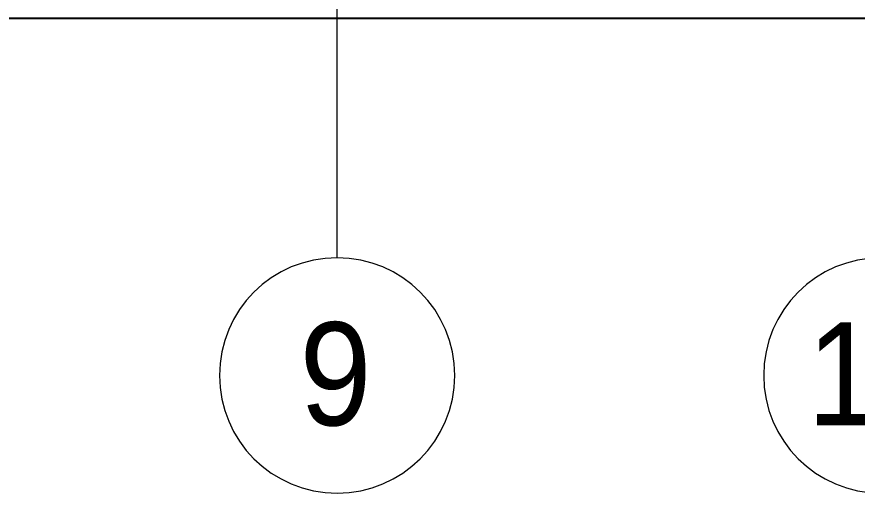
# Model space of a CAD drawing. Header units: millimetres. Extents: x -164500 to 426394, y -23753 to 102118.
# Drawn here: x 23797 to 29510, y -3642 to -405 of the extents above; entities that cross this region are included whole.
import ezdxf

# ---------------------------------------------------------------- set-up
doc = ezdxf.new("R2010")
doc.units = ezdxf.units.MM
doc.layers.add('Оси', color=7, linetype='Continuous', lineweight=9)
doc.layers.add('Оси-1', color=7, linetype='Continuous', lineweight=20)
doc.styles.add('Arial', font='arial.ttf', dxfattribs={"width": 0.9, "height": 700})

# ---------------------------------------------------------------- blocks, each defined once
blk = doc.blocks.new('Ось сетки - D8-29747960-Объем проектирования 1 этажа')
at = {"layer": 'Оси-1'}
for start, end in [(360, 180), (180, 360)]:
    blk.add_arc((0, 0), 4, start, end, dxfattribs=at)

msp = doc.modelspace()

# ---------------------------------------------------------------- linework, layer by layer
msp.add_line((72344.702, -416.062), (-225.298, -416.062))
at = {"layer": 'Оси'}
msp.add_lwpolyline([(25974.702, -2042.321), (25974.702, 2957.679), (25974.702, 22262.009), (25974.702, 27262.009)], dxfattribs=at)

# ---------------------------------------------------------------- block references
at = {"layer": 'Оси-1', "xscale": 199.9999999999999, "yscale": 199.9999999999999, "zscale": 199.9999999999999}
for p in [(25974.702, -2842.321), (29674.702, -2842.321)]:
    msp.add_blockref('Ось сетки - D8-29747960-Объем проектирования 1 этажа', p, dxfattribs=at)

# ---------------------------------------------------------------- texts
at = {"layer": 'Оси', "char_height": 700, "attachment_point": 1, "style": 'Arial'}
for s, insert, width in [('\\fArial|b0|i0|c204|p34|;\\W.9;9', (25719.67, -2481.028), 606.07575), ('10', (29169.47, -2481.028), 1212.1515)]:
    msp.add_mtext(s, dxfattribs=dict(at, insert=insert, width=width))

doc.saveas('drawing.dxf')
